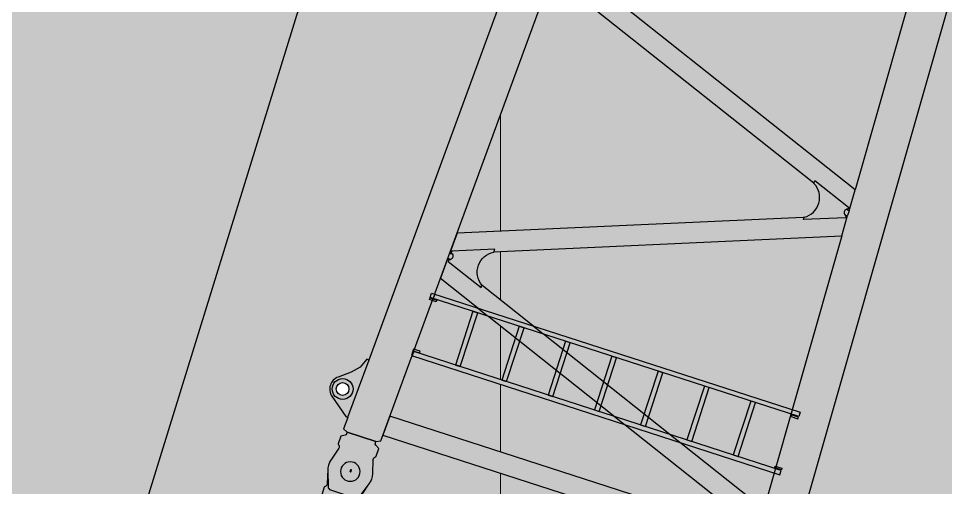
# Model space of a CAD drawing. Header units: millimetres. Extents: x -42064 to 85793, y -29289 to 164708.
# Drawn here: x 5277 to 10515, y 24327 to 26978 of the extents above; entities that cross this region are included whole.
import ezdxf

# ---------------------------------------------------------------- set-up
doc = ezdxf.new("R2010")
doc.units = ezdxf.units.MM
doc.set_wipeout_variables(frame=1)
doc.layers.add('1', color=7, linetype='Continuous')
doc.layers.add('Техника. Кран MLC650 VPC', color=250, linetype='Continuous', true_color=0x333333)
doc.layers.add('Техника. Кран MLC650 VPC Штрих', color=7, linetype='Continuous', true_color=0xed4d1d)

# ---------------------------------------------------------------- blocks, each defined once
blk = doc.blocks.new('MLC650-20260131.204418')
at = {"color": 0, "linetype": 'ByBlock', "lineweight": -2, "transparency": 16777216}
blk.add_wipeout([(-195.99999999999997, 85.49999999999994), (-195.99999999999997, 85.49999999999994), (-193.4135711722775, 85.83335013223223), (-191.00146317715505, 86.82454709116615), (-188.9279476811461, 88.40608744137677), (-187.33423720324208, 90.47026362187898), (-187.33423720324208, 90.47026362187893), (-174.3275788964529, 112.99945662158274), (-128.60911717438285, 112.98293580844614), (-128.60911717438285, 112.98293580844614), (-127.18229753158083, 112.6988972366396), (-125.86587404730264, 112.07960617954222), (-124.73733439933824, 111.16151551608249), (-123.8631069959156, 109.99866614902561), (-123.8631069959156, 109.99866614902561), (-123.8631069959156, 109.99866614902561), (-120.52709631906973, 105.94280736930591), (-116.05781439929079, 103.18518578565897), (-110.9365169759304, 102.02274422646548), (-105.71466932286422, 102.58065529933072), (-105.71466932286422, 102.58065529933072), (-28.13303052108676, 124.1574505326862), (-28.133030521086738, 124.1574505326862), (-12.801830306726462, 127.21341287420944), (2.813186709491049, 127.95896597684299), (18.36580134501086, 126.37757929275085), (33.511178014952776, 122.50431563387241), (33.51117801495275, 122.50431563387247), (119.38512197334057, 93.58201099624415), (119.38512197334057, 93.58201099624415), (124.886150902239, 90.71596552877372), (129.24364727292465, 86.30147107553825), (132.03796528668624, 80.76366259779616), (133, 74.63585506911471), (133, -74.6358550691148), (133, -74.6358550691148), (132.03796528668624, -80.76366259779621), (129.24364727292465, -86.30147107553836), (124.886150902239, -90.71596552877375), (119.38512197334057, -93.58201099624426), (33.51117801495275, -122.50431563387252), (33.511178014952776, -122.50431563387252), (18.3658013450109, -126.37757929275091), (2.813186709491113, -127.9589659768431), (-12.801830306726352, -127.21341287420961), (-28.133030521086578, -124.15745053268625), (-28.13303052108676, -124.15745053268625), (-105.71466932286422, -102.58065529933083), (-105.71466932286422, -102.58065529933083), (-110.9365169759304, -102.0227442264655), (-116.05781439929079, -103.18518578565912), (-120.52709631906973, -105.94280736930608), (-123.8631069959156, -109.99866614902575), (-123.8631069959156, -109.99866614902572), (-123.8631069959156, -109.99866614902572), (-124.73733439933824, -111.16151551608257), (-125.86587404730264, -112.0796061795424), (-127.18229753158083, -112.69889723663962), (-128.60911717438285, -112.98293580844623), (-128.60911717438285, -112.98293580844623), (-174.3275788964529, -112.99945662158282), (-187.33423720324208, -90.47026362187904), (-187.33423720324208, -90.47026362187904), (-188.9279476811461, -88.40608744137685), (-191.00146317715502, -86.82454709116624), (-193.41357117227744, -85.83335013223231), (-195.99999999999997, -85.50000000000003), (-195.99999999999997, -85.50000000000003), (-206, -85.50000000000003), (-206, 85.49999999999994)], dxfattribs=at)
at = {"layer": 'Техника. Кран MLC650 VPC Штрих', "transparency": 16777216}
h = blk.add_hatch(color=256, dxfattribs=at)
h.dxf.hatch_style = 1
edge = h.paths.add_edge_path()
edge.add_line((-206, 85.5), (-196, 85.5))
edge.add_arc((-195.9732376257552, 95.49294404719393), 9.992979883649513, 269.8465549871205, 329.8264514142579)
edge.add_line((-187.3342372032421, 90.47026362187898), (-174.3275788964529, 112.9994566215828))
edge.add_line((-174.3275788964529, 112.9994566215828), (-128.6091171743828, 112.9829358084462))
edge.add_arc((-129.0577969632329, 107.0033562501612), 5.996389350832938, 29.968176733874202, 85.70883313496182, ccw=False)
edge.add_arc((-110.0027362707715, 117.9991581897855), 16.00367924986921, 209.9944292216933, 285.5418743858104)
edge.add_line((-105.7146693228642, 102.5806552993308), (-28.13303052108677, 124.1574505326862))
edge.add_arc((-0.001256526312183315, 23.01040680892774), 104.9862903533075, 71.38498198149222, 105.5427113524417, ccw=False)
edge.add_line((33.51117801495275, 122.5043156338725), (119.3851219733406, 93.58201099624421))
edge.add_arc((113.0119965857295, 74.63726092507389), 19.98800346371095, -0.004029897897225965, 71.40675774227009, ccw=False)
edge.add_line((133, 74.63585506911477), (133, -74.63585506911477))
edge.add_arc((113.0119965857295, -74.63726092507389), 19.98800346371095, -71.4067577422702, 0.004029897897225965, ccw=False)
edge.add_line((119.3851219733406, -93.58201099624421), (33.51117801495275, -122.5043156338725))
edge.add_arc((-0.001256526312183315, -23.01040680892774), 104.9862903533075, 254.4572886475583, 288.61501801850784, ccw=False)
edge.add_line((-28.13303052108677, -124.1574505326862), (-105.7146693228642, -102.5806552993308))
edge.add_arc((-110.0027362707715, -117.9991581897855), 16.0036792498692, 74.45812561418958, 150.0055707783067)
edge.add_arc((-129.0577969632329, -107.0033562501612), 5.996389350832948, 274.29116686503824, 330.0318232661258, ccw=False)
edge.add_line((-128.6091171743828, -112.9829358084462), (-174.3275788964529, -112.9994566215828))
edge.add_line((-174.3275788964529, -112.9994566215828), (-187.3342372032421, -90.47026362187898))
edge.add_arc((-195.9732376257552, -95.49294404719393), 9.992979883649523, 30.17354858574215, 90.15344501287953)
edge.add_line((-196, -85.5), (-206, -85.5))
edge.add_line((-206, -85.5), (-206, 85.5))
at = {"color": 0, "linetype": 'ByBlock', "lineweight": -2, "transparency": 16777216}
blk.add_lwpolyline([(-206, 85.5), (-196, 85.5, 0.2678551783594778), (-187.3342372032421, 90.47026362187898), (-174.3275788964529, 112.9994566215828), (-128.6091171743828, 112.9829358084462, -0.2481263961370365), (-123.8631069959156, 109.9986661490257, 0.3421203515638196), (-105.7146693228642, 102.5806552993308), (-28.13303052108677, 124.1574505326862, -0.1501546699511269), (33.51117801495275, 122.5043156338725), (119.3851219733406, 93.58201099624421, -0.3220797187555547), (133, 74.63585506911477), (133, -74.63585506911477, -0.3220797187555547), (119.3851219733406, -93.58201099624421), (33.51117801495275, -122.5043156338725, -0.1501546699511269), (-28.13303052108677, -124.1574505326862), (-105.7146693228642, -102.5806552993308, 0.3421203515638196), (-123.8631069959156, -109.9986661490257, -0.2481263961370365), (-128.6091171743828, -112.9829358084462), (-174.3275788964529, -112.9994566215828), (-187.3342372032421, -90.47026362187898, 0.2678551783594778), (-196, -85.5), (-206, -85.5)], format="xyb", close=True, dxfattribs=at)
blk.add_circle((0, 0), 55, dxfattribs=at)
blk = doc.blocks.new('MLC650-20260201.115712')
at = {"color": 0, "linetype": 'ByBlock', "lineweight": -2, "transparency": 16777216}
blk.add_wipeout([(11794, -110.85000000000582), (11794, 110.84999999999127), (206, 110.84999999999127), (206, -110.85000000000582)], dxfattribs=at)
at = {"color": 0, "linetype": 'ByBlock', "lineweight": -2, "transparency": 16777216, "xscale": -1}
blk.add_blockref('MLC650-20260131.204418', (0, 0), dxfattribs=at)
at = {"color": 0, "linetype": 'ByBlock', "lineweight": -2, "transparency": 16777216}
blk.add_blockref('MLC650-20260131.204418', (12000, 0), dxfattribs=at)
at = {"layer": 'Техника. Кран MLC650 VPC Штрих', "transparency": 16777216}
h = blk.add_hatch(color=256, dxfattribs=at)
h.dxf.hatch_style = 1
h.paths.add_polyline_path([(206, -110.8500000000058), (11794, -110.8500000000058), (11794, 110.8499999999913), (206, 110.8499999999913)])
at = {"color": 0, "linetype": 'ByBlock', "lineweight": -2, "transparency": 16777216}
blk.add_lwpolyline([(206, -110.8500000000058), (11794, -110.8500000000058), (11794, 110.8499999999913), (206, 110.8499999999913)], close=True, dxfattribs=at)
blk = doc.blocks.new('MLC650-20260201.122836')
at = {"color": 0, "linetype": 'ByBlock', "lineweight": -2, "transparency": 16777216, "xscale": -1, "rotation": 180}
blk.add_blockref('MLC650-20260201.115712', (0, 2410), dxfattribs=at)
blk = doc.blocks.new('MLC650-20260201.142831')
at = {"color": 0, "linetype": 'ByBlock', "lineweight": -2, "transparency": 16777216}
blk.add_wipeout([(-94.87263163361058, 107.82529841241922), (-94.87263163361058, 107.82529841241922), (-65.8713912390158, 76.47272694260027), (-27.42907575195568, 57.8650924290414), (15.152486458115163, 54.56869409965293), (56.000596733996645, 67.03815956877952), (89.48162798649719, 93.55374420243606), (103.87562250751944, 114.42473328927736), (120.68194379095075, 115.1192913291161), (35.44982198737853, -112.75756214551075), (25.509330063243397, -113.15342029971362), (25.509330063243397, -113.15342029971362), (17.294519099181343, -101.95678020067862), (3.9862904269539285, -97.98954964387667), (-9.018354728657869, -102.86059399384249), (-16.445529995493416, -114.59451645133231), (-26.14650133286341, -114.95767306911875), (-109.32758277218818, 107.27179462931963)], dxfattribs=at)
at = {"layer": 'Техника. Кран MLC650 VPC Штрих', "transparency": 16777216}
h = blk.add_hatch(color=256, dxfattribs=at)
h.dxf.hatch_style = 1
edge = h.paths.add_edge_path()
edge.add_line((-109.3275827721882, 107.2717946293124), (-94.87263163361422, 107.8252984124265))
edge.add_arc((2.583632566160567, 168.8832791512915), 115.003480137272, 212.0678324299017, 331.7357822590013)
edge.add_line((103.8756225075158, 114.4247332892846), (120.6819437909471, 115.1192913291161))
edge.add_line((120.6819437909471, 115.1192913291161), (35.44982198737125, -112.757562145518))
edge.add_line((35.44982198737125, -112.757562145518), (25.5093300632434, -113.1534202997136))
edge.add_arc((4.73488370900315, -119.7834641954977), 21.80676737586819, 17.70018109417188, 166.23434652504)
edge.add_line((-16.44552999549342, -114.5945164513396), (-26.14650133286341, -114.9576730691188))
edge.add_line((-26.14650133286341, -114.9576730691188), (-109.3275827721882, 107.2717946293124))
at = {"color": 0, "linetype": 'ByBlock', "lineweight": -2, "transparency": 16777216}
blk.add_lwpolyline([(-109.3275827721882, 107.2717946293124), (-94.87263163361422, 107.8252984124265, 0.5754200928231724), (103.8756225075158, 114.4247332892846), (120.6819437909471, 115.1192913291161), (35.44982198737125, -112.757562145518), (25.5093300632434, -113.1534202997136, 0.75721471645528), (-16.44552999549342, -114.5945164513396), (-26.14650133286341, -114.9576730691188)], format="xyb", close=True, dxfattribs=at)
blk = doc.blocks.new('MLC650-20260201.172229')
at = {"color": 0, "linetype": 'ByBlock', "lineweight": -2, "transparency": 16777216}
for points in [[(159.99975195278603, 812.3059437537158), (159.99975195278603, 840.9057870188808), (-159.9997519527824, 840.9057870188808), (-159.9997519527824, 812.3059437537158)], [(159.99975195278603, 537.30530425701), (159.99975195278603, 565.905147522175), (-159.9997519527824, 565.905147522175), (-159.9997519527824, 537.30530425701)], [(159.99975195278603, 262.30466476030415), (159.99975195278603, 290.9045080254764), (-159.9997519527824, 290.9045080254764), (-159.9997519527824, 262.30466476030415)], [(159.99975195278603, -12.695974736401695), (159.99975195278603, 15.903868528770545), (-159.9997519527824, 15.903868528770545), (-159.9997519527824, -12.695974736401695)], [(159.99975195278603, -287.69661423310754), (159.99975195278603, -259.0967709679426), (-159.9997519527824, -259.0967709679426), (-159.9997519527824, -287.69661423310754)], [(159.99975195278603, -562.6972537298134), (159.99975195278603, -534.0974104646484), (-159.9997519527824, -534.0974104646484), (-159.9997519527824, -562.6972537298134)], [(159.99975195278603, -837.6978932265192), (159.99975195278603, -809.098049961347), (-159.9997519527824, -809.098049961347), (-159.9997519527824, -837.6978932265192)]]:
    blk.add_wipeout(points, dxfattribs=at)
for points in [[(-185.39978621430782, -1094.1709015043307), (-159.9997519527824, -1094.1709015043307), (-159.9997519527824, 1094.170901504327), (-185.39978621430782, 1094.170901504327)], [(185.39978621431146, -1094.1709015043307), (159.99975195278967, -1094.1709015043307), (159.99975195278967, 1094.1709015043343), (185.39978621431146, 1094.1709015043343)]]:
    blk.add_wipeout(points, dxfattribs=at)
at = {"layer": 'Техника. Кран MLC650 VPC Штрих', "transparency": 16777216}
h = blk.add_hatch(color=256, dxfattribs=at)
h.dxf.hatch_style = 1
h.paths.add_polyline_path([(185.3997862143151, 1094.170901504331), (185.3997862143151, -1094.170901504331), (159.9997519527897, -1094.170901504331), (159.9997519527897, 1094.170901504331)])
h.paths.add_polyline_path([(-185.3997862143078, 1094.170901504331), (-185.3997862143078, -1094.170901504331), (-159.9997519527824, -1094.170901504331), (-159.9997519527824, 1094.170901504331)])
h.paths.add_polyline_path([(-159.9997519527824, -12.69597473640169), (159.9997519527897, -12.69597473640169), (159.9997519527897, 15.90386852876691), (-159.9997519527824, 15.90386852876691)])
h.paths.add_polyline_path([(-159.9997519527824, 262.3046647603041), (159.9997519527897, 262.3046647603041), (159.9997519527897, 290.9045080254728), (-159.9997519527824, 290.9045080254728)])
h.paths.add_polyline_path([(-159.9997519527824, 537.30530425701), (159.9997519527897, 537.30530425701), (159.9997519527897, 565.9051475221786), (-159.9997519527824, 565.9051475221786)])
h.paths.add_polyline_path([(-159.9997519527824, 812.3059437537158), (159.9997519527897, 812.3059437537158), (159.9997519527897, 840.9057870188844), (-159.9997519527824, 840.9057870188844)])
h.paths.add_polyline_path([(-159.9997519527824, -287.6966142331075), (159.9997519527897, -287.6966142331075), (159.9997519527897, -259.0967709679389), (-159.9997519527824, -259.0967709679389)])
h.paths.add_polyline_path([(-159.9997519527824, -562.6972537298134), (159.9997519527897, -562.6972537298134), (159.9997519527897, -534.0974104646448), (-159.9997519527824, -534.0974104646448)])
h.paths.add_polyline_path([(-159.9997519527824, -837.6978932265192), (159.9997519527897, -837.6978932265192), (159.9997519527897, -809.0980499613506), (-159.9997519527824, -809.0980499613506)])
h.paths.add_polyline_path([(-156.9983807167955, -1064.971149008939), (-159.9997519527824, -1064.971149008939), (-159.9997519527824, -1074.972102440399), (-156.9983807167955, -1074.972102440399)])
h.paths.add_polyline_path([(-156.9983807168028, -1054.498905879263), (-147.0020781705243, -1054.498905879263), (-147.0020781705098, -1094.129098495672), (-156.9983807167882, -1094.129098495672)])
h.paths.add_polyline_path([(156.9983807168028, -1064.971149008939), (159.9997519527897, -1064.971149008939), (159.9997519527897, -1074.972102440399), (156.9983807168028, -1074.972102440399)])
h.paths.add_polyline_path([(156.9983807168101, -1054.498905879263), (147.0020781705316, -1054.498905879263), (147.0020781705171, -1094.129098495672), (156.9983807167955, -1094.129098495672)])
h.paths.add_polyline_path([(-156.9983807167955, 1064.971149008939), (-159.9997519527824, 1064.971149008939), (-159.9997519527824, 1074.972102440399), (-156.9983807167955, 1074.972102440399)])
h.paths.add_polyline_path([(-156.9983807168028, 1054.498905879263), (-147.0020781705243, 1054.498905879263), (-147.0020781705098, 1094.170901504331), (-156.9983807167882, 1094.170901504331)])
h.paths.add_polyline_path([(156.9983807168028, 1064.971149008939), (159.9997519527897, 1064.971149008939), (159.9997519527897, 1074.972102440399), (156.9983807168028, 1074.972102440399)])
h.paths.add_polyline_path([(156.9983807168101, 1054.498905879263), (147.0020781705316, 1054.498905879263), (147.0020781705171, 1094.170901504331), (156.9983807167955, 1094.170901504331)])
at = {"color": 0, "linetype": 'ByBlock', "lineweight": -2, "transparency": 16777216}
for points in [[(-185.3997862143078, 1094.170901504331), (-185.3997862143078, -1094.170901504331), (-159.9997519527824, -1094.170901504331), (-159.9997519527824, 1094.170901504331)], [(-156.9983807167955, 1064.971149008939), (-159.9997519527824, 1064.971149008939), (-159.9997519527824, 1074.972102440399), (-156.9983807167955, 1074.972102440399)], [(-156.9983807168028, 1054.498905879263), (-147.0020781705243, 1054.498905879263), (-147.0020781705098, 1094.170901504331), (-156.9983807167882, 1094.170901504331)], [(156.9983807168101, 1054.498905879263), (147.0020781705316, 1054.498905879263), (147.0020781705171, 1094.170901504331), (156.9983807167955, 1094.170901504331)], [(156.9983807168028, 1064.971149008939), (159.9997519527897, 1064.971149008939), (159.9997519527897, 1074.972102440399), (156.9983807168028, 1074.972102440399)], [(185.3997862143151, 1094.170901504331), (185.3997862143151, -1094.170901504331), (159.9997519527897, -1094.170901504331), (159.9997519527897, 1094.170901504331)], [(-159.9997519527824, 812.3059437537158), (159.9997519527897, 812.3059437537158), (159.9997519527897, 840.9057870188844), (-159.9997519527824, 840.9057870188844)], [(-159.9997519527824, 537.30530425701), (159.9997519527897, 537.30530425701), (159.9997519527897, 565.9051475221786), (-159.9997519527824, 565.9051475221786)], [(-159.9997519527824, 262.3046647603041), (159.9997519527897, 262.3046647603041), (159.9997519527897, 290.9045080254728), (-159.9997519527824, 290.9045080254728)], [(-159.9997519527824, -12.69597473640169), (159.9997519527897, -12.69597473640169), (159.9997519527897, 15.90386852876691), (-159.9997519527824, 15.90386852876691)], [(-159.9997519527824, -287.6966142331075), (159.9997519527897, -287.6966142331075), (159.9997519527897, -259.0967709679389), (-159.9997519527824, -259.0967709679389)], [(-159.9997519527824, -562.6972537298134), (159.9997519527897, -562.6972537298134), (159.9997519527897, -534.0974104646448), (-159.9997519527824, -534.0974104646448)], [(-159.9997519527824, -837.6978932265192), (159.9997519527897, -837.6978932265192), (159.9997519527897, -809.0980499613506), (-159.9997519527824, -809.0980499613506)], [(-156.9983807167955, -1064.971149008939), (-159.9997519527824, -1064.971149008939), (-159.9997519527824, -1074.972102440399), (-156.9983807167955, -1074.972102440399)], [(-156.9983807168028, -1054.498905879263), (-147.0020781705243, -1054.498905879263), (-147.0020781705098, -1094.129098495672), (-156.9983807167882, -1094.129098495672)], [(156.9983807168101, -1054.498905879263), (147.0020781705316, -1054.498905879263), (147.0020781705171, -1094.129098495672), (156.9983807167955, -1094.129098495672)], [(156.9983807168028, -1064.971149008939), (159.9997519527897, -1064.971149008939), (159.9997519527897, -1074.972102440399), (156.9983807168028, -1074.972102440399)]]:
    blk.add_lwpolyline(points, close=True, dxfattribs=at)
blk = doc.blocks.new('MLC650-20260201.144141')
at = {"color": 0, "linetype": 'ByBlock', "lineweight": -2, "transparency": 16777216}
blk.add_wipeout([(9723.663006161523, 472.9006485659402), (9723.663006161523, 418.37357382543814), (9717.66336427968, 418.37357382543814), (9717.66336427968, 421.6323909348048), (9705.660204778349, 443.2124981687148), (8947.487630583175, 416.66534245630373), (9431.735815996359, 1909.270937905827), (9431.735815996359, 1909.270937905827), (9422.318756196997, 1911.7067168255899), (9412.833021534676, 1913.8595921417073), (9403.28710887272, 1915.7276354123724), (9393.68956897901, 1917.30917333457), (9317.856220985137, 1928.6426314088094), (8825.961551132103, 412.41017009062216), (8798.023683857515, 411.4105689040207), (8206.627201321986, 1991.3989630076157), (8082.819862690263, 1996.1068215307805), (8677.570408587904, 407.21440464405805), (7443.605304179422, 364.0080688982189), (8054.923078234762, 1997.2083061708454), (7934.61940643843, 2001.857641055517), (7319.9351666605, 359.6512553126722), (7292.033731319818, 358.6795109904251), (6658.585495284305, 2051.0149781756973), (6534.77893180011, 2055.7226429119974), (7171.567278542196, 354.4636773618904), (5852.390593739678, 308.2664348717144), (6506.88137219708, 2056.8241275520622), (6386.577312826984, 2061.4736562235976), (5728.725107105937, 303.9362669825123), (5700.820183601369, 302.9857907706373), (5022.943591739034, 2114.0044353941394), (4899.136640681075, 2118.7121001304395), (5580.356831413866, 298.7486890317432), (4171.137071663111, 249.39863085692105), (4871.239856225574, 2119.8137785573836), (4750.935409281713, 2124.4631134420406), (4047.4715850293696, 245.068462967718), (4019.569762114923, 244.09671864548545), (3294.7444222321174, 2180.558214742201), (3170.937471174162, 2185.266073265366), (3899.1029217635373, 239.88088501694983), (2394.7452361370383, 187.1996787788721), (3143.0402991448937, 2186.3675579054307), (3022.7360459879133, 2191.0168927901022), (2271.0797495032975, 182.86946244294086), (2243.1779265888476, 181.8977181207074), (1468.7499273299, 2250.8784359382907), (1344.9429762719415, 2255.585906887709), (2122.711086237462, 177.68193293888817), (517.8311062052817, 121.48097555417189), (1317.0458042426771, 2256.687585314654), (1196.7417448725764, 2261.3371139861893), (394.16561957154045, 117.15075921825246), (366.25798305061926, 116.13885256462436), (366.256820329324, 2293.3247395310227), (251.95666615248047, 2297.717113009514), (251.95782887377663, 112.14621297798931), (220.51009358355896, 111.09700234947832), (220.42637765032578, -110.78408498096633), (6681.459323745706, 115.44393280400891), (6681.459323745706, 3.200002790535109), (6719.5593751379865, 3.200002790535109), (6719.5593751379865, 116.77801014978286), (9056.26640890416, 198.59594621096767), (9056.26640890416, 198.59594621096767), (9158.907546117234, 185.71725052158763), (9260.242183614362, 164.92410034230852), (9359.660995894106, 136.3415249520831), (9456.566177318222, 100.14139146873367), (9456.566177318222, 100.14139146873367), (9520.982192888263, 77.09935250250965), (9587.464535592495, 60.96068061794813), (9655.275617844534, 51.904426124631755), (9723.663110372363, 50.031063533861015), (9723.663110372363, 50.031063533861015), (9723.663006161523, 30.000001937870366), (9773.663122433645, 30.000001937870366), (9773.663122433645, 53.00003410649333), (9807.18360221897, 50.35169412369396), (9820.08944253791, -216.9971397549907), (9820.08944253791, -216.9971397549907), (9830.095967133951, -269.5767426679595), (9855.117305943615, -316.891410384731), (9892.942265110789, -354.7598357676061), (9940.228165094828, -379.8354980654567), (9992.796241029431, -389.9024027292762), (10046.000929884623, -384.0709140000772), (10095.140409667256, -362.85637408828734), (10135.8721103568, -328.1335611850427), (10146.979484477662, -313.9894215473405), (10146.979484477662, -313.9894215473405), (10188.689982088095, -268.84698758047125), (10240.602379898868, -235.94246040108646), (10299.228301137164, -217.48693780419944), (10360.62823789047, -214.7205824305738), (10372.71039551079, -216.06224818796363), (10404.651126532743, -222.70617961559947), (10404.651126532743, -222.70617961559947), (10432.877969867292, -222.4916419829833), (10456.63263103957, -207.24314095438785), (10468.580612484326, -181.6688090877551), (10465.032851234893, -153.6649861139913), (10456.358262207217, -140.04626693053524), (10456.358262207217, -140.04626693053524), (10421.989278556175, -97.82125845448718), (10391.425492873332, -52.76536668946483), (10364.898836014505, -5.22049468519981), (10342.610603404632, 44.452567080071276), (10342.610603404632, 44.452567080071276), (10342.610603404632, 44.452567080071276), (10354.114679664755, 55.580379539000205), (10362.790319446583, 69.03048195852989), (10368.183946335079, 84.09968133034454), (10370.013572833115, 100.00013565081917), (10370.013572833115, 100.00013565081917), (10370.013972518562, 318.50041702937597), (10370.013972518562, 318.50041702937597), (10369.856125009008, 323.1980455759849), (10369.38346650303, 327.8744997599715), (10368.598126905277, 332.5087064358113), (10367.503645131128, 337.0797828346758), (10367.503645131128, 337.0797828346758), (10366.699564707525, 340.00058573041133), (10400.444314564036, 349.2901005133808), (10400.444314564036, 349.2901005133808), (10413.085841819815, 357.47558247362485), (10418.731673227561, 371.4374918700951), (10415.333001117215, 386.1092114068897), (10404.123164741197, 396.1665418033135), (10370.013572833115, 411.61545008554003), (10370.013572833115, 480.00061236654346), (10370.013572833115, 480.00061236654346), (10373.82390033171, 507.3417024886212), (10384.964351891382, 532.5992586601251), (10402.585976384718, 553.8485446463847), (10425.345928963798, 569.4702719295083), (10525.181055084175, 619.3130332530473), (10525.181055084175, 619.3130332530473), (10534.285015698752, 625.5618025604708), (10541.333736601311, 634.0614937529172), (10545.790125302276, 644.1644545305808), (10547.314617654469, 655.1008680102032), (10547.314617654469, 655.1008680102004), (10547.314617654469, 915.5011677597422), (10547.314617654469, 915.5011677597422), (10545.432080806768, 927.6266259073409), (10539.96265339259, 938.610980418789), (10531.420979487535, 947.4206618643248), (10520.610785247567, 953.2267260016142), (10520.610785247567, 953.2267260016142), (10237.152511051536, 1053.1309371456055), (10237.152511051536, 1053.1309371456055), (10204.853671532257, 1069.0059255784463), (10177.398323215337, 1092.274662992223), (10156.442543878817, 1121.5336035819619), (10143.250364125422, 1155.0178787777759), (10143.250364125422, 1155.0178787777759), (10138.751407861571, 1171.8337355057065), (9944.491685379893, 2436.8336153578184), (9944.491685379893, 2436.8336153578184), (9939.353150313054, 2451.852651598155), (9929.31926040444, 2464.152937998211), (9915.638641167097, 2472.2038168014524), (9900.01372011115, 2475.0034300277985), (9900.01372011115, 2475.0034300277966), (9687.41245677571, 2475.0034300277966), (9687.41245677571, 2475.0034300277966), (9673.69123477798, 2472.860526665867), (9661.276841015297, 2466.63583426908), (9651.351650508028, 2456.922206660196), (9644.860960912476, 2444.644791765203), (9644.860960912476, 2444.644791765203), (9644.860960912476, 2444.644791765203), (9611.95619874102, 2373.539337621889), (9565.326435441215, 2310.576061364287), (9506.906155164826, 2258.367059890259), (9439.118983903898, 2219.0782778408184), (9364.77714284973, 2194.3396511375377), (9286.964780476505, 2185.177487398282), (9281.121984127774, 2185.1331112406233), (9281.121979540638, 2215.1328951682426), (9249.12233920909, 2215.1328951682426), (9249.12233920909, 2172.9590559323024), (8661.166736559026, 2196.5646236619723), (8663.870277722406, 2201.6200660682), (8663.870277722406, 2201.6200660682), (8674.291592856574, 2237.8884838013646), (8668.927889426404, 2275.2412965402473), (8648.722118486432, 2307.1117962965145), (8617.226499741486, 2327.897077960857), (8579.978033380976, 2333.9430425474975), (8543.525083066634, 2324.186795965278), (8515.219547152548, 2301.500737416215), (8474.965203124128, 2254.8515584755432), (8473.654673325591, 2255.9944096359905), (8468.824729066453, 2254.700300834729), (8455.884416201407, 2302.996836622906), (8436.56541431237, 2297.8204014178837), (8449.506502324944, 2249.524059416587), (8444.676558065803, 2248.2299506153277), (8444.676558065803, 2204.086461505757), (7731.992741518428, 2231.5505198526735), (7654.171805248735, 2342.306505735678), (7654.171805248735, 2342.306505735678), (7628.458651388659, 2365.172053470088), (7595.240909804867, 2374.1487565786274), (7561.510548574693, 2367.347118106294), (7534.367436554763, 2346.19880790193), (7519.524899326955, 2315.155311912148), (7520.107127204503, 2280.7509435074653), (7535.991567643506, 2250.2274426177228), (7536.714805218417, 2249.4005262408964), (7546.203831244085, 2238.710170013079), (6874.461756933797, 2264.5964155627644), (6874.461756933797, 2264.5964155627644), (6844.37550774911, 2290.1761935499217), (6816.937889395902, 2318.5783859121175), (6792.412478892489, 2349.530149537385), (6771.034877393832, 2382.7341490862354), (6746.041515351321, 2426.032322101679), (6746.041515351321, 2426.032322101679), (6722.419400079871, 2451.2695047238913), (6690.073731524535, 2463.462840703556), (6655.670122666287, 2460.099596119332), (6626.298275219147, 2441.8728494500447), (6626.298275219147, 2441.8728494500456), (6573.22159840063, 2388.906631154553), (6573.22159840063, 2388.906631154553), (6539.804161671182, 2357.9470830198825), (6504.084745042863, 2329.6744465315314), (6466.278823294885, 2304.259274309895), (6426.614457896618, 2281.8548815302984), (631.8122840430015, 2505.1709638595694), (632.5184465733373, 2517.162153886914), (579.2317539449805, 2539.1735526360344), (536.3726351217747, 2577.736445188907), (487.3538556225658, 2639.9056025337686), (487.3538556225658, 2639.9056025337686), (462.0136050323654, 2660.2703414856733), (430.3192326649396, 2667.5034357604727), (398.6529410542871, 2660.1483784403463), (373.39127819501755, 2639.6862357827977), (373.39127819501755, 2639.6862357827977), (287.9347511815149, 2530.441206222552), (287.22859178172894, 2518.450061507937), (218.99894347391455, 2521.072385601764), (218.93383108139915, 2299.167995398695), (9236.626961026239, 1951.6608310976653), (9243.12269732725, 1962.4098018955337), (9249.12233920909, 1962.4098018955337), (9249.12233920909, 1904.1324665116763), (9281.121979540638, 1904.1324665116763), (9281.121979540638, 1934.132613789703), (9393.68956897901, 1917.30917333457), (9393.68956897901, 1917.30917333457), (9463.281713784547, 1898.844600899548), (9527.100657120687, 1865.5106913583377), (9582.014214799437, 1818.943447109772), (9625.327272046465, 1761.4283523453641), (9654.91405764164, 1695.7882032597017), (9669.322475120025, 1625.2445674049231), (9669.32501708122, 1625.2165364988086), (9755.205309450397, 677.7457372699482), (9755.205309450397, 677.7457372699482), (9758.734337221871, 651.6306084050857), (9764.541611160028, 625.9259480874016), (9772.582318299992, 600.8301113544003), (9782.794410952887, 576.536755137342), (9782.794410952887, 576.5367551373402), (9782.510656340542, 557.8097276364051), (9740.612382044155, 556.299151318939), (9740.612382044155, 556.299151318939), (9716.881900569499, 548.4991589297906), (9702.406650225937, 528.1412916598401), (9702.83218808789, 503.1654122995915), (9717.992548232147, 483.3124751721498), (9741.974970849253, 476.3254130066762), (9747.396666771885, 476.88174934592735), (9747.396666771885, 476.88174934592735), (9750.962292994827, 476.8753289177639), (9754.521877383711, 476.667746254554), (9758.064079998672, 476.259662662409), (9761.577616273818, 475.6523781929336), (9761.577616273818, 475.6523781929336), (9763.477456821674, 475.1216228355779), (9765.344378808988, 474.4846788428122), (9767.172452153094, 473.74356940069174), (9768.955870169986, 472.9006485659402), (9768.955870169986, 472.9006485659402)], dxfattribs=at)
for points in [[(631.8122840430005, 2505.170963859564), (286.8010979189567, 2518.459363278278)], [(2122.711086237461, 177.6819329388818), (2243.177926588847, 181.897718120701)], [(2271.079749503297, 182.8694624429336), (2394.745236137038, 187.1996787788667)]]:
    blk.add_lwpolyline(points, dxfattribs=at)
for radius in [58.90831373060425, 35.98312744821242]:
    blk.add_circle((431.0700058988696, 2595.020513603697), radius, dxfattribs=at)
blk.add_blockref('MLC650-20260201.172229', (916.04880948965, 1189.121877996426), dxfattribs=at)
at = {"layer": 'Техника. Кран MLC650 VPC Штрих', "transparency": 16777216}
h = blk.add_hatch(color=256, dxfattribs=at)
h.dxf.hatch_style = 1
edge = h.paths.add_edge_path()
edge.add_line((9768.955870169986, 472.9006485659338), (9723.663006161521, 472.9006485659338))
edge.add_line((9723.663006161521, 472.9006485659338), (9723.663006161521, 418.3735738254327))
edge.add_line((9723.663006161521, 418.3735738254327), (9717.66336427968, 418.3735738254327))
edge.add_line((9717.66336427968, 418.3735738254327), (9717.66336427968, 421.6323909347993))
edge.add_line((9717.66336427968, 421.6323909347993), (9705.660204778349, 443.2124981687084))
edge.add_line((9705.660204778349, 443.2124981687084), (8947.487630583175, 416.6653424562974))
edge.add_line((8947.487630583175, 416.6653424562974), (9431.735815996359, 1909.270937905821))
edge.add_arc((9345.65146111386, 1595.878579338634), 325.0004408671484, 74.64049961517841, 81.50000283711631)
edge.add_line((9393.68956897901, 1917.309173334565), (9317.856220985137, 1928.642631408802))
edge.add_line((9317.856220985137, 1928.642631408802), (8825.961551132103, 412.4101700906176))
edge.add_line((8825.961551132103, 412.4101700906176), (8798.023683857515, 411.4105689040152))
edge.add_line((8798.023683857515, 411.4105689040152), (8206.627201321986, 1991.39896300761))
edge.add_line((8206.627201321986, 1991.39896300761), (8082.819862690263, 1996.106821530775))
edge.add_line((8082.819862690263, 1996.106821530775), (8677.570408587904, 407.2144046440517))
edge.add_line((8677.570408587904, 407.2144046440517), (7443.605304179422, 364.0080688982125))
edge.add_line((7443.605304179422, 364.0080688982125), (8054.923078234762, 1997.20830617084))
edge.add_line((8054.923078234762, 1997.20830617084), (7934.619406438429, 2001.857641055511))
edge.add_line((7934.619406438429, 2001.857641055511), (7319.9351666605, 359.6512553126668))
edge.add_line((7319.9351666605, 359.6512553126668), (7292.033731319818, 358.6795109904197))
edge.add_line((7292.033731319818, 358.6795109904197), (6658.585495284304, 2051.014978175692))
edge.add_line((6658.585495284304, 2051.014978175692), (6534.778931800109, 2055.722642911991))
edge.add_line((6534.778931800109, 2055.722642911991), (7171.567278542196, 354.463677361884))
edge.add_line((7171.567278542196, 354.463677361884), (5852.390593739678, 308.266434871708))
edge.add_line((5852.390593739678, 308.266434871708), (6506.88137219708, 2056.824127552056))
edge.add_line((6506.88137219708, 2056.824127552056), (6386.577312826983, 2061.473656223592))
edge.add_line((6386.577312826983, 2061.473656223592), (5728.725107105936, 303.9362669825059))
edge.add_line((5728.725107105936, 303.9362669825059), (5700.820183601369, 302.9857907706319))
edge.add_line((5700.820183601369, 302.9857907706319), (5022.943591739033, 2114.004435394134))
edge.add_line((5022.943591739033, 2114.004435394134), (4899.136640681074, 2118.712100130433))
edge.add_line((4899.136640681074, 2118.712100130433), (5580.356831413865, 298.7486890317377))
edge.add_line((5580.356831413865, 298.7486890317377), (4171.13707166311, 249.3986308569147))
edge.add_line((4171.13707166311, 249.3986308569147), (4871.239856225573, 2119.813778557378))
edge.add_line((4871.239856225573, 2119.813778557378), (4750.935409281712, 2124.463113442034))
edge.add_line((4750.935409281712, 2124.463113442034), (4047.471585029369, 245.0684629677125))
edge.add_line((4047.471585029369, 245.0684629677125), (4019.569762114923, 244.09671864548))
edge.add_line((4019.569762114923, 244.09671864548), (3294.744422232117, 2180.558214742196))
edge.add_line((3294.744422232117, 2180.558214742196), (3170.937471174162, 2185.26607326536))
edge.add_line((3170.937471174162, 2185.26607326536), (3899.102921763537, 239.8808850169444))
edge.add_line((3899.102921763537, 239.8808850169444), (2394.745236137038, 187.1996787788667))
edge.add_line((2394.745236137038, 187.1996787788667), (3143.040299144894, 2186.367557905425))
edge.add_line((3143.040299144894, 2186.367557905425), (3022.736045987913, 2191.016892790096))
edge.add_line((3022.736045987913, 2191.016892790096), (2271.079749503297, 182.8694624429336))
edge.add_line((2271.079749503297, 182.8694624429336), (2243.177926588847, 181.897718120701))
edge.add_line((2243.177926588847, 181.897718120701), (1468.7499273299, 2250.878435938284))
edge.add_line((1468.7499273299, 2250.878435938284), (1344.942976271941, 2255.585906887703))
edge.add_line((1344.942976271941, 2255.585906887703), (2122.711086237461, 177.6819329388818))
edge.add_line((2122.711086237461, 177.6819329388818), (517.8311062052817, 121.4809755541646))
edge.add_line((517.8311062052817, 121.4809755541646), (1317.045804242676, 2256.687585314648))
edge.add_line((1317.045804242676, 2256.687585314648), (1196.741744872576, 2261.337113986185))
edge.add_line((1196.741744872576, 2261.337113986185), (394.1656195715404, 117.1507592182461))
edge.add_line((394.1656195715404, 117.1507592182461), (366.2579830506183, 116.138852564618))
edge.add_line((366.2579830506183, 116.138852564618), (366.2568203293231, 2293.324739531017))
edge.add_line((366.2568203293231, 2293.324739531017), (251.9566661524805, 2297.717113009508))
edge.add_line((251.9566661524805, 2297.717113009508), (251.9578288737757, 112.1462129779829))
edge.add_line((251.9578288737757, 112.1462129779829), (220.510093583558, 111.0970023494738))
edge.add_line((220.510093583558, 111.0970023494738), (206, 85.5))
edge.add_line((206, 85.5), (206, -85.5))
edge.add_line((206, -85.5), (220.4263776503249, -110.7840849809727))
edge.add_line((220.4263776503249, -110.7840849809727), (6681.459323745705, 115.4439328040025))
edge.add_line((6681.459323745705, 115.4439328040025), (6681.459323745705, 3.200002790530561))
edge.add_line((6681.459323745705, 3.200002790530561), (6719.559375137986, 3.200002790530561))
edge.add_line((6719.559375137986, 3.200002790530561), (6719.559375137986, 116.7780101497774))
edge.add_line((6719.559375137986, 116.7780101497774), (9056.266408904157, 198.5959462109604))
edge.add_arc((8941.62848132817, -1130.505974707368), 1334.036645159236, 67.29418538243613, 85.07031510260441, ccw=False)
edge.add_arc((9707.230268655721, 699.3332737437161), 649.5101219151985, 247.298641150875, 271.4497587028707)
edge.add_line((9723.663110372363, 50.03106353385374), (9723.663006161521, 30.000001937864))
edge.add_line((9723.663006161521, 30.000001937864), (9773.663122433645, 30.000001937864))
edge.add_line((9773.663122433645, 30.000001937864), (9773.663122433645, 53.00003410648787))
edge.add_line((9773.663122433645, 53.00003410648787), (9807.183602218967, 50.3516941236885))
edge.add_line((9807.183602218967, 50.3516941236885), (9820.089442537908, -216.9971397549962))
edge.add_arc((9999.999999999996, -210.0000000000132), 180.0465735610374, 182.2272435076297, 324.7202201271954)
edge.add_arc((10340.50990754802, -450.9658144436268), 237.1003097101871, 82.19456477382369, 144.7100158317671, ccw=False)
edge.add_line((10372.71039551079, -216.0622481879691), (10404.65112653274, -222.7061796156049))
edge.add_arc((10418.39365502225, -173.8002758232143), 50.80004443930613, 254.304670081514, 401.6400230253564)
edge.add_arc((10923.43724146427, 275.2317785619217), 624.9949023246952, 201.6693548726429, 221.640167123467, ccw=False)
edge.add_arc((10300.0146532561, 99.99924811215837), 69.99891958264448, 307.4827802334443, 360.0007264714865)
edge.add_line((10370.01357283312, 100.0001356508146), (10370.01397251856, 318.5004170293687))
edge.add_arc((10299.99473674448, 318.4991297652351), 70.01923578591624, 0.001053350570760626, 15.38864106129069)
edge.add_line((10367.50364513113, 337.0797828346695), (10366.69956470752, 340.0005857304059))
edge.add_line((10366.69956470752, 340.0005857304059), (10400.44431456404, 349.2901005133754))
edge.add_arc((10393.80803457861, 373.3934921537297), 25.0002740107649, 285.3935919564311, 425.6316892456475)
edge.add_line((10404.1231647412, 396.1665418033081), (10370.01357283312, 411.6154500855337))
edge.add_line((10370.01357283312, 411.6154500855337), (10370.01357283312, 480.0006123665371))
edge.add_arc((10470.01423378199, 480.0003063825396), 100.0006609493473, 116.53088101374979, 179.9998246852422, ccw=False)
edge.add_line((10425.3459289638, 569.4702719295019), (10525.18105508417, 619.3130332530418))
edge.add_arc((10507.3123594079, 655.1025622038984), 40.00225828244652, 296.5316544300495, 359.9975733832768)
edge.add_line((10547.31461765447, 655.100868010195), (10547.31461765447, 915.5011677597358))
edge.add_arc((10507.31207024777, 915.4994416922593), 40.00254744393415, 0.002472252091649486, 70.5826521569428)
edge.add_line((10520.61078524757, 953.2267260016088), (10237.15251105153, 1053.130937145601))
edge.add_arc((10285.15167431516, 1191.583473764901), 146.536768663454, 194.4498128376814, 250.8794299273051, ccw=False)
edge.add_line((10143.25036412542, 1155.01787877777), (10138.75140786157, 1171.833735505701))
edge.add_line((10138.75140786157, 1171.833735505701), (9944.491685379893, 2436.833615357813))
edge.add_arc((9900.014332522807, 2430.004918790049), 44.99851124191022, 8.728577454142584, 90.00077977253716)
edge.add_line((9900.01372011115, 2475.003430027791), (9687.41245677571, 2475.003430027791))
edge.add_arc((9687.412330040099, 2430.00361962548), 44.99981040249006, 89.99983863452842, 161.0125675510615)
edge.add_arc((9281.121979540636, 2569.802422646055), 384.669311405437, 270.00000068324573, 341.0123573328444, ccw=False)
edge.add_line((9281.121984127774, 2185.133111240619), (9281.121979540636, 2215.132895168237))
edge.add_line((9281.121979540636, 2215.132895168237), (9249.12233920909, 2215.132895168237))
edge.add_line((9249.12233920909, 2215.132895168237), (9249.12233920909, 2172.959055932297))
edge.add_line((9249.12233920909, 2172.959055932297), (8661.166736559026, 2196.564623661965))
edge.add_line((8661.166736559026, 2196.564623661965), (8663.870277722406, 2201.620066068193))
edge.add_arc((8584.50309555156, 2244.056750100937), 90.00012087455922, 331.8671165247885, 500.3373839971359)
edge.add_line((8515.219547152548, 2301.500737416209), (8474.965203124128, 2254.851558475537))
edge.add_line((8474.965203124128, 2254.851558475537), (8473.65467332559, 2255.994409635983))
edge.add_line((8473.65467332559, 2255.994409635983), (8468.824729066451, 2254.700300834724))
edge.add_line((8468.824729066451, 2254.700300834724), (8455.884416201407, 2302.9968366229))
edge.add_line((8455.884416201407, 2302.9968366229), (8436.565414312368, 2297.820401417877))
edge.add_line((8436.565414312368, 2297.820401417877), (8449.506502324944, 2249.524059416581))
edge.add_line((8449.506502324944, 2249.524059416581), (8444.676558065803, 2248.229950615321))
edge.add_line((8444.676558065803, 2248.229950615321), (8444.676558065803, 2204.086461505751))
edge.add_line((8444.676558065803, 2204.086461505751), (7731.992741518428, 2231.550519852666))
edge.add_line((7731.992741518428, 2231.550519852666), (7654.171805248734, 2342.306505735673))
edge.add_arc((7592.805534420426, 2299.188335212672), 74.9999721641534, 35.09327042077933, 221.5932185264619)
edge.add_line((7536.714805218417, 2249.40052624089), (7546.203831244085, 2238.710170013073))
edge.add_line((7546.203831244085, 2238.710170013073), (6874.461756933797, 2264.596415562759))
edge.add_arc((7120.090448215759, 2583.981506897705), 402.9147435226486, 209.9655212451591, 232.437285788195, ccw=False)
edge.add_line((6771.034877393831, 2382.734149086231), (6746.04151535132, 2426.032322101673))
edge.add_arc((6680.087334904346, 2387.972709456764), 76.14780386270266, 29.98758582106822, 134.9409000103861)
edge.add_line((6626.298275219146, 2441.872849450039), (6573.221598400629, 2388.906631154547))
edge.add_arc((6158.203218022775, 2803.358452702013), 586.5241413918695, 297.23430280740075, 315.0391351307178, ccw=False)
edge.add_line((6426.614457896616, 2281.854881530293), (631.8122840430005, 2505.170963859564))
edge.add_line((631.8122840430005, 2505.170963859564), (632.5184465733364, 2517.162153886908))
edge.add_line((632.5184465733364, 2517.162153886908), (579.2317539449796, 2539.173552636028))
edge.add_line((579.2317539449796, 2539.173552636028), (536.3726351217738, 2577.736445188901))
edge.add_line((536.3726351217738, 2577.736445188901), (487.3538556225649, 2639.905602533763))
edge.add_arc((430.4586832631932, 2595.057864448856), 72.44570552582839, 38.24701923846529, 141.973557967779)
edge.add_line((373.3912781950166, 2639.686235782792), (287.934751181514, 2530.441206222546))
edge.add_line((287.934751181514, 2530.441206222546), (287.228591781728, 2518.450061507931))
edge.add_line((287.228591781728, 2518.450061507931), (218.9989434739146, 2521.072385601758))
edge.add_line((218.9989434739146, 2521.072385601758), (206, 2495.5))
edge.add_line((206, 2495.5), (206, 2324.5))
edge.add_line((206, 2324.5), (218.9338310813982, 2299.16799539869))
edge.add_line((218.9338310813982, 2299.16799539869), (9236.626961026239, 1951.660831097659))
edge.add_line((9236.626961026239, 1951.660831097659), (9243.12269732725, 1962.409801895526))
edge.add_line((9243.12269732725, 1962.409801895526), (9249.12233920909, 1962.409801895526))
edge.add_line((9249.12233920909, 1962.409801895526), (9249.12233920909, 1904.13246651167))
edge.add_line((9249.12233920909, 1904.13246651167), (9281.121979540636, 1904.13246651167))
edge.add_line((9281.121979540636, 1904.13246651167), (9281.121979540636, 1934.132613789698))
edge.add_line((9281.121979540636, 1934.132613789698), (9393.68956897901, 1917.309173334565))
edge.add_arc((9345.651461114183, 1595.87857934057), 325.000440865186, 5.179169803745026, 81.50000283712228, ccw=False)
edge.add_line((9669.32501708122, 1625.216536498803), (9755.205309450397, 677.7457372699428))
edge.add_arc((10053.9703169711, 704.8228777284196), 299.9895019067351, 185.1785817509696, 205.3175883192621)
edge.add_line((9782.794410952887, 576.5367551373347), (9782.510656340542, 557.8097276363987))
edge.add_line((9782.510656340542, 557.8097276363987), (9740.612382044153, 556.2991513189336))
edge.add_arc((9740.612382051482, 516.300674300827), 39.99847701810654, 90.000000010498, 279.7653523144552)
edge.add_arc((9749.065773394488, 413.7309065864971), 63.17289654704062, 78.57663149841977, 91.51400205382231, ccw=False)
edge.add_arc((9753.113961414612, 441.6910773542892), 35.00004868894191, 63.087752121795575, 76.00611285751808, ccw=False)
edge = h.paths.add_edge_path(flags=16)
edge.add_arc((431.0700058988696, 2595.020513603697), 35.98312744821242, 0, 360)
edge = h.paths.add_edge_path(flags=16)
edge.add_arc((6678.009142089883, 2387.943897922349), 39.00005217710321, 0, 360)
at = {"color": 0, "linetype": 'ByBlock', "lineweight": -2, "transparency": 16777216, "xscale": -1}
blk.add_blockref('MLC650-20260131.204418', (0, 2410), dxfattribs=at)
at = {"color": 0, "linetype": 'ByBlock', "lineweight": -2, "transparency": 16777216}
for points in [[(3899.102921763537, 239.8808850169444), (2394.745236137038, 187.1996787788667), (3143.040299144894, 2186.367557905425)], [(3022.736045987913, 2191.016892790096), (2271.079749503297, 182.8694624429336), (2243.177926588847, 181.897718120701), (1468.7499273299, 2250.878435938284), (1344.942976271941, 2255.585906887703), (2122.711086237461, 177.6819329388818), (517.8311062052817, 121.4809755541646), (1317.045804242676, 2256.687585314648), (1196.741744872576, 2261.337113986185), (394.1656195715404, 117.1507592182461), (366.2579830506183, 116.138852564618), (366.2568203293231, 2293.324739531017), (251.9566661524805, 2297.717113009508), (251.9578288737757, 112.1462129779829), (220.510093583558, 111.0970023494738), (206, 85.5), (206, -85.5), (220.4263776503249, -110.7840849809727), (6681.459323745705, 115.4439328040025)]]:
    blk.add_lwpolyline(points, dxfattribs=at)
blk.add_lwpolyline([(6426.614457896616, 2281.854881530293), (631.8122840430005, 2505.170963859564), (632.5184465733364, 2517.162153886908), (579.2317539449796, 2539.173552636028), (536.3726351217738, 2577.736445188901), (487.3538556225649, 2639.905602533763, 0.4862564049993376), (373.3912781950166, 2639.686235782792), (287.934751181514, 2530.441206222546), (287.228591781728, 2518.450061507931), (218.9989434739146, 2521.072385601758), (206, 2495.5), (206, 2324.5), (218.9338310813982, 2299.16799539869), (9236.626961026239, 1951.660831097659)], format="xyb", dxfattribs=at)
at = {"color": 0, "linetype": 'ByBlock', "lineweight": -2, "transparency": 16777216, "xscale": -1, "rotation": 180}
blk.add_blockref('MLC650-20260201.142831', (1326.873899774957, 2134.318775158346), dxfattribs=at)
at = {"color": 0, "linetype": 'ByBlock', "lineweight": -2, "transparency": 16777216}
blk.add_blockref('MLC650-20260201.142831', (2253.177717299019, 304.4708765445685), dxfattribs=at)
blk = doc.blocks.new('MLC650-20260131.204839')
at = {"color": 0, "linetype": 'ByBlock', "lineweight": -2, "transparency": 16777216}
blk.add_wipeout([(57.15000000000134, 1094.1709015043298), (-57.150000000001455, 1094.1709015043298), (-57.150000000001455, -1094.170901504331), (57.15000000000134, -1094.170901504331)], dxfattribs=at)
at = {"layer": 'Техника. Кран MLC650 VPC Штрих', "transparency": 16777216}
h = blk.add_hatch(color=256, dxfattribs=at)
h.dxf.hatch_style = 1
h.paths.add_polyline_path([(57.15000000000146, -1094.170901504331), (57.15000000000146, 1094.170901504331), (-57.15000000000146, 1094.170901504331), (-57.15000000000146, -1094.170901504331)])
at = {"color": 0, "linetype": 'ByBlock', "lineweight": -2, "transparency": 16777216}
blk.add_lwpolyline([(57.15000000000146, -1094.170901504331), (57.15000000000146, 1094.170901504331), (-57.15000000000146, 1094.170901504331), (-57.15000000000146, -1094.170901504331)], close=True, dxfattribs=at)
blk = doc.blocks.new('MLC650-20260201.1202')
at = {"color": 0, "linetype": 'ByBlock', "lineweight": -2, "transparency": 16777216}
blk.add_wipeout([(-690.887042219656, -1094.1500000000087), (-559.2501804697822, -1094.1500000000087), (690.887042219656, 1094.1500000000015), (559.2501804697749, 1094.1500000000015)], dxfattribs=at)
at = {"layer": 'Техника. Кран MLC650 VPC Штрих', "transparency": 16777216}
h = blk.add_hatch(color=256, dxfattribs=at)
h.dxf.hatch_style = 1
h.paths.add_polyline_path([(559.2501804697822, 1094.150000000009), (-690.887042219656, -1094.150000000009), (-559.2501804697822, -1094.150000000009), (690.8870422196633, 1094.150000000009)])
at = {"color": 0, "linetype": 'ByBlock', "lineweight": -2, "transparency": 16777216}
blk.add_lwpolyline([(559.2501804697822, 1094.150000000009), (-690.887042219656, -1094.150000000009), (-559.2501804697822, -1094.150000000009), (690.8870422196633, 1094.150000000009)], close=True, dxfattribs=at)
blk = doc.blocks.new('MLC650-20260131.21045901')
at = {"color": 0, "linetype": 'ByBlock', "lineweight": -2, "transparency": 16777216}
blk.add_wipeout([(50.00011627212007, -14.759478450279857), (37.62298659440057, 10.595116635733575), (13.618830717743549, 25.42243371214863), (-14.59409527227399, 25.14023144958628), (-38.29685491345299, 9.835721773433761), (-50.00011627211643, -14.759478450279857), (-50.00011627211643, -82.42365663500095), (-142.00082630725956, -82.55233112496353), (-142.00082630725956, 28.777457717082143), (-130.00154254357767, 28.777457717082143), (-130.00154254358495, 27.17290233008316), (-107.1687969012637, 27.17290233008316), (-107.1687969012637, 27.17290233008316), (-106.12645674839587, 27.27274492948345), (-105.14279215713759, 27.631695498304907), (-104.28112324959147, 28.226647792784206), (-103.59691708323226, 29.019303746441437), (-103.59691708323226, 29.019303746441437), (-71.55650862004404, 60.47593132236216), (-30.572559192518383, 78.81777098639577), (14.23252322200642, 81.75235490353953), (57.25874363058756, 68.91290202225719), (93.12843936934223, 41.904160464240704), (103.59691708324681, 29.019303746441437), (103.59691708324681, 29.019303746441437), (104.28112324959511, 28.226647792784206), (105.14279215714123, 27.631695498312183), (106.12645674839223, 27.27274492948345), (107.1687969012637, 27.172902330097713), (107.1687969012637, 27.17290233008316), (130.00154254358495, 27.17290233008316), (130.0015425435813, 28.777457717082143), (142.0008263072632, 28.777457717082143), (142.0008263072632, -82.55233112496353), (50.00011627212007, -82.42365663500095)], dxfattribs=at)
at = {"layer": 'Техника. Кран MLC650 VPC Штрих', "transparency": 16777216}
h = blk.add_hatch(color=256, dxfattribs=at)
h.dxf.hatch_style = 1
edge = h.paths.add_edge_path()
edge.add_arc((0, -23.4692806275489), 50.75305193969177, 9.881522346175647, 170.1184776538244)
edge.add_line((-50.00011627212371, -14.75947845027986), (-50.00011627212371, -82.42365663499368))
edge.add_line((-50.00011627212371, -82.42365663499368), (-142.0008263072596, -82.55233112496353))
edge.add_line((-142.0008263072596, -82.55233112496353), (-142.0008263072596, 28.77745771709306))
edge.add_line((-142.0008263072596, 28.77745771709306), (-130.0015425435777, 28.77745771709306))
edge.add_line((-130.0015425435777, 28.77745771709306), (-130.0015425435849, 27.17290233009408))
edge.add_line((-130.0015425435849, 27.17290233009408), (-107.1687969012637, 27.17290233009408))
edge.add_arc((-107.0379690834302, 31.29793197032291), 4.127103760591133, 268.1834385069666, 326.4878955487446)
edge.add_arc((0, -44.45436843369681), 127.0066995586691, 35.34527362034339, 144.6547263796565, ccw=False)
edge.add_arc((107.0379690834302, 31.29793197032291), 4.127103760591137, 213.5121044512554, 271.8165614930334)
edge.add_line((107.1687969012637, 27.17290233009408), (130.0015425435849, 27.17290233009408))
edge.add_line((130.0015425435849, 27.17290233009408), (130.0015425435777, 28.77745771709306))
edge.add_line((130.0015425435777, 28.77745771709306), (142.0008263072596, 28.77745771709306))
edge.add_line((142.0008263072596, 28.77745771709306), (142.0008263072596, -82.55233112496353))
edge.add_line((142.0008263072596, -82.55233112496353), (50.00011627212371, -82.42365663499368))
edge.add_line((50.00011627212371, -82.42365663499368), (50.00011627212371, -14.75947845027986))
at = {"color": 0, "linetype": 'ByBlock', "lineweight": -2, "transparency": 16777216}
blk.add_lwpolyline([(50.00011627212371, -14.75947845027986, 0.8408630398698267), (-50.00011627212371, -14.75947845027986), (-50.00011627212371, -82.42365663499368), (-142.0008263072596, -82.55233112496353), (-142.0008263072596, 28.77745771709306), (-130.0015425435777, 28.77745771709306), (-130.0015425435849, 27.17290233009408), (-107.1687969012637, 27.17290233009408, 0.2600353671578589), (-103.5969170832395, 29.01930374644144, -0.5167434406905886), (103.5969170832395, 29.01930374644144, 0.2600353671578589), (107.1687969012637, 27.17290233009408), (130.0015425435849, 27.17290233009408), (130.0015425435777, 28.77745771709306), (142.0008263072596, 28.77745771709306), (142.0008263072596, -82.55233112496353), (50.00011627212371, -82.42365663499368)], format="xyb", close=True, dxfattribs=at)
for points in [[(-130.0015425435849, 27.17290233009408), (-130.0015425435849, -82.1818106056453)], [(130.0015425435849, 27.17290233009408), (130.0015425435849, -82.1818106056453)]]:
    blk.add_lwpolyline(points, dxfattribs=at)
blk = doc.blocks.new('MLC650-20260201.12053401')
at = {"color": 0, "linetype": 'ByBlock', "lineweight": -2, "transparency": 16777216}
blk.add_wipeout([(-63.500085653802664, -85.00015890524084), (-88.89895719402557, -85.00015890524084), (-88.89895719402557, -91.00018836084928), (88.89934476779314, -91.00018836084928), (88.89934476779314, -85.00015890524084), (63.500085653802714, -85.00015890524084), (63.500085653802714, 2.842170943040401e-14), (-63.500085653802664, 2.842170943040401e-14)], dxfattribs=at)
at = {"layer": 'Техника. Кран MLC650 VPC Штрих', "transparency": 16777216}
h = blk.add_hatch(color=256, dxfattribs=at)
h.dxf.hatch_style = 1
h.paths.add_polyline_path([(-63.50008565380267, 0), (-63.50008565380267, -85.00015890524082), (-88.89895719402557, -85.00015890524082), (-88.89895719402557, -91.00018836084928), (88.89934476779308, -91.00018836084928), (88.89934476779308, -85.00015890524082), (63.50008565380267, -85.00015890524082), (63.50008565380267, 0)])
at = {"color": 0, "linetype": 'ByBlock', "lineweight": -2, "transparency": 16777216}
for points in [[(-63.50008565380267, 0), (-63.50008565380267, -85.00015890524082), (-88.89895719402557, -85.00015890524082), (-88.89895719402557, -91.00018836084928), (88.89934476779308, -91.00018836084928), (88.89934476779308, -85.00015890524082), (63.50008565380267, -85.00015890524082), (63.50008565380267, 0), (-63.50008565380267, 0)], [(-63.50008565380267, -85.00015890524082), (63.50008565380267, -85.00015890524082)]]:
    blk.add_lwpolyline(points, dxfattribs=at)
blk = doc.blocks.new('MLC650-20260201.12072201')
at = {"color": 0, "linetype": 'ByBlock', "lineweight": -2, "transparency": 16777216}
blk.add_blockref('MLC650-20260201.172229', (11354.99974032558, 1205), dxfattribs=at)
blk.add_blockref('MLC650-20260201.115712', (0, 0), dxfattribs=at)
at = {"color": 0, "linetype": 'ByBlock', "lineweight": -2, "transparency": 16777216, "xscale": -1, "rotation": 180}
blk.add_blockref('MLC650-20260201.115712', (0, 2410), dxfattribs=at)
at = {"color": 0, "linetype": 'ByBlock', "lineweight": -2, "transparency": 16777216, "xscale": -1}
blk.add_blockref('MLC650-20260131.204839', (297.8503612962595, 1205), dxfattribs=at)
at = {"color": 0, "linetype": 'ByBlock', "lineweight": -2, "transparency": 16777216}
blk.add_blockref('MLC650-20260131.204839', (11702.14963870374, 1205), dxfattribs=at)
blk.add_blockref('MLC650-20260201.1202', (1073.887436769743, 1205), dxfattribs=at)
at = {"color": 0, "linetype": 'ByBlock', "lineweight": -2, "transparency": 16777216, "xscale": -1}
blk.add_blockref('MLC650-20260201.1202', (2483.63972287358, 1205.000000000015), dxfattribs=at)
at = {"color": 0, "linetype": 'ByBlock', "lineweight": -2, "transparency": 16777216}
blk.add_blockref('MLC650-20260201.1202', (3893.369314335519, 1205.000000000015), dxfattribs=at)
at = {"color": 0, "linetype": 'ByBlock', "lineweight": -2, "transparency": 16777216, "xscale": -1}
blk.add_blockref('MLC650-20260201.1202', (5303.121600439357, 1205.000000000029), dxfattribs=at)
at = {"color": 0, "linetype": 'ByBlock', "lineweight": -2, "transparency": 16777216}
blk.add_blockref('MLC650-20260201.1202', (6712.851191901296, 1205.000000000029), dxfattribs=at)
at = {"color": 0, "linetype": 'ByBlock', "lineweight": -2, "transparency": 16777216, "xscale": -1}
blk.add_blockref('MLC650-20260201.1202', (8122.603478005134, 1205.000000000044), dxfattribs=at)
at = {"color": 0, "linetype": 'ByBlock', "lineweight": -2, "transparency": 16777216}
blk.add_blockref('MLC650-20260201.1202', (9532.333069467073, 1205.000000000044), dxfattribs=at)
at = {"color": 0, "linetype": 'ByBlock', "lineweight": -2, "transparency": 16777216, "xscale": -1}
blk.add_blockref('MLC650-20260201.1202', (10942.08535557091, 1205.000000000058), dxfattribs=at)
at = {"color": 0, "linetype": 'ByBlock', "lineweight": -2, "transparency": 16777216}
blk.add_blockref('MLC650-20260131.21045901', (8125.210355660842, 2603.402331124977), dxfattribs=at)
blk.add_blockref('MLC650-20260131.21045901', (3852.204558332523, 2603.402331124977), dxfattribs=at)
blk.add_blockref('MLC650-20260201.12053401', (4217.005651600586, 2299.150000000009), dxfattribs=at)
blk.add_blockref('MLC650-20260201.12053401', (7817.010922603738, 2299.150000000009), dxfattribs=at)
blk = doc.blocks.new('*U326')
at = {"color": 0, "linetype": 'ByBlock', "lineweight": -2, "transparency": 16777216}
blk.add_lwpolyline([(8996.981467021818, 33957.33357566156), (1962.38374188875, 11176.19908827815)], dxfattribs=at)
at = {"color": 0, "linetype": 'ByBlock', "lineweight": -2, "transparency": 16777216, "rotation": 72.0686863479459}
blk.add_blockref('MLC650-20260201.122836', (5750.235104041229, 12257.27147773582), dxfattribs=at)
blk.add_blockref('MLC650-20260201.144141', (9444.754823257172, 23674.38687718432), dxfattribs=at)
at = {"color": 0, "linetype": 'ByBlock', "lineweight": -2, "transparency": 16777216, "xscale": 0.0009999999999999998, "yscale": 0.0009999999999999998, "zscale": 0.0009999999999999998, "rotation": 72.0686863479459}
blk.add_blockref('MLC650-20260201.12072201', (7154.110417877329, 24415.62760474993), dxfattribs=at)

msp = doc.modelspace()

# ---------------------------------------------------------------- hatches: boundary and pattern name
at = {"layer": '1', "lineweight": 35, "true_color": 0xfff1c8, "transparency": 33554687}
h = msp.add_hatch(color=254, dxfattribs=at)
h.dxf.hatch_style = 1
h.paths.add_polyline_path([(85793.12420680346, -29289.36480978603), (-42063.6655771996, -29289.36480978603), (-42063.6655771996, 164708.3676999946), (85793.12420680346, 164708.3676999946)])

# ---------------------------------------------------------------- linework, layer by layer
at = {"layer": '1', "color": 9, "linetype": 'Continuous', "lineweight": 5, "true_color": 0xbababa, "transparency": 16777216}
msp.add_line((8000.000000000029, 148000.0000000001), (8000.000000000029, -500.0000000000291), dxfattribs=at)

# ---------------------------------------------------------------- next in the draw order: block references
at = {"layer": 'Техника. Кран MLC650 VPC', "transparency": 16777216}
msp.add_blockref('*U326', (0, 0), dxfattribs=at)

doc.saveas('drawing.dxf')
